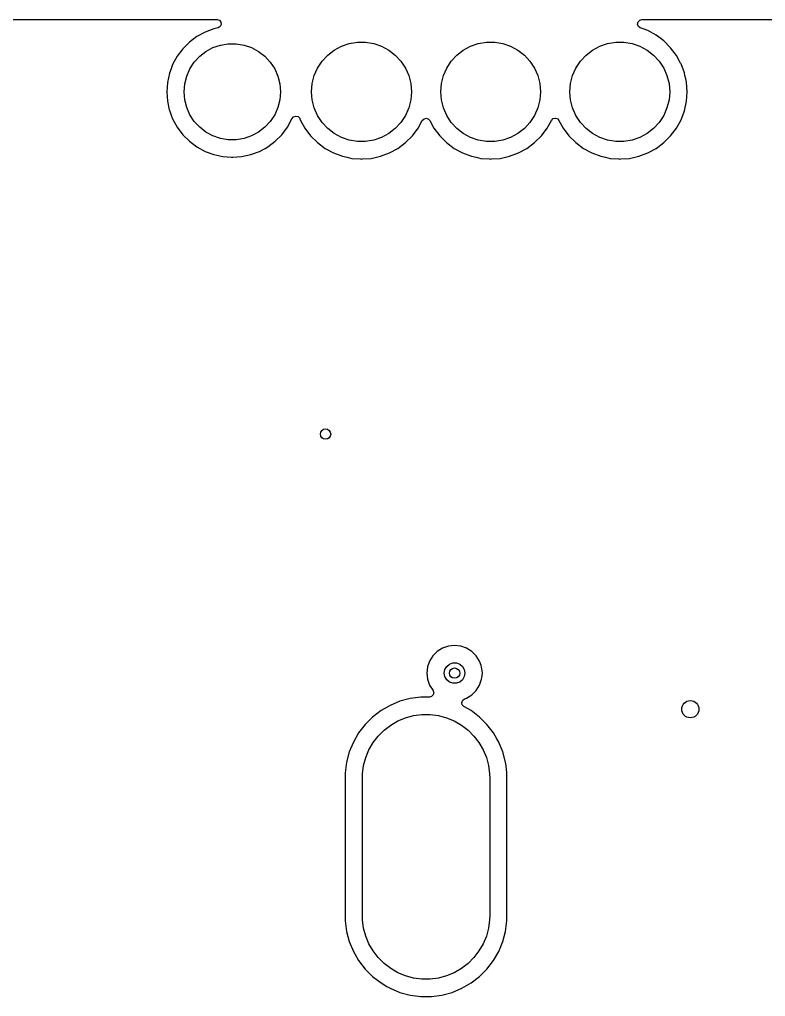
# Model space of a CAD drawing. Extents: x 280 to 530, y -238 to -79.
# Drawn here: x 328.87 to 350.54, y -135.06 to -106.66 of the extents above; entities that cross this region are included whole.
import ezdxf

# ---------------------------------------------------------------- set-up
doc = ezdxf.new("R2010")
doc.units = 0
doc.layers.add('BLACK', color=7, linetype='CONTINUOUS')

msp = doc.modelspace()

# ---------------------------------------------------------------- linework, layer by layer
at = {"layer": 'BLACK', "linetype": 'CONTINUOUS'}
for p, q in [((321.942062, -106.6605), (334.607092, -106.6605)), ((334.607092, -106.6605), (334.674131, -106.680185)), ((334.674131, -106.680185), (334.719886, -106.732989)), ((334.719886, -106.732989), (334.72983, -106.802147)), ((346.826024, -106.793346), (346.840876, -106.725073)), ((346.840876, -106.725073), (346.890281, -106.675668)), ((346.890281, -106.675668), (346.949708, -106.6605)), ((346.949708, -106.6605), (359.407266, -106.6605)), ((334.25848, -107.02683), (334.019892, -107.157109)), ((334.385843, -106.979326), (334.25848, -107.02683)), ((334.513199, -106.931825), (334.385843, -106.979326)), ((334.513202, -106.931824), (334.513199, -106.931825)), ((334.513206, -106.931823), (334.513202, -106.931824)), ((334.63345, -106.905666), (334.513206, -106.931823)), ((334.642027, -106.903477), (334.63345, -106.905666)), ((334.700805, -106.865703), (334.642027, -106.903477)), ((334.72983, -106.802147), (334.700805, -106.865703)), ((346.850441, -106.858811), (346.826024, -106.793346)), ((346.906374, -106.900681), (346.850441, -106.858811)), ((346.989874, -106.931825), (346.906374, -106.900681)), ((347.122338, -106.981231), (346.989874, -106.931825)), ((347.122342, -106.981233), (347.122338, -106.981231)), ((347.367207, -107.11494), (347.122342, -106.981233)), ((333.802247, -107.320038), (333.610038, -107.512247)), ((333.802259, -107.320028), (333.802247, -107.320038)), ((334.019891, -107.15711), (333.802259, -107.320028)), ((334.019892, -107.157109), (334.019891, -107.15711)), ((338.449046, -107.35437), (338.68526, -107.314952)), ((338.68526, -107.314952), (338.92474, -107.314952)), ((338.92474, -107.314952), (339.160954, -107.35437)), ((342.199046, -107.35437), (342.43526, -107.314952)), ((342.43526, -107.314952), (342.67474, -107.314952)), ((342.67474, -107.314952), (342.910954, -107.35437)), ((345.954046, -107.35437), (346.19026, -107.314952)), ((346.19026, -107.314952), (346.42974, -107.314952)), ((346.42974, -107.314952), (346.665954, -107.35437)), ((347.367215, -107.114945), (347.367207, -107.11494)), ((347.59056, -107.282138), (347.367215, -107.114945)), ((347.590578, -107.282154), (347.59056, -107.282138)), ((347.787845, -107.479421), (347.590578, -107.282154)), ((333.610028, -107.512259), (333.44711, -107.729891)), ((333.610038, -107.512247), (333.610028, -107.512259)), ((334.101806, -107.729987), (334.284273, -107.587967)), ((334.284273, -107.587967), (334.487626, -107.477917)), ((334.487626, -107.477917), (334.70632, -107.40284)), ((334.70632, -107.40284), (334.934389, -107.364782)), ((334.934389, -107.364782), (335.165611, -107.364782)), ((335.165611, -107.364782), (335.39368, -107.40284)), ((335.39368, -107.40284), (335.612374, -107.477917)), ((335.612374, -107.477917), (335.815727, -107.587967)), ((335.815727, -107.587967), (335.998194, -107.729987)), ((337.822942, -107.6932), (338.011925, -107.546109)), ((338.011925, -107.546109), (338.222542, -107.432129)), ((338.222542, -107.432129), (338.449046, -107.35437)), ((339.160954, -107.35437), (339.387458, -107.432129)), ((339.387458, -107.432129), (339.598075, -107.546109)), ((339.598075, -107.546109), (339.787058, -107.6932)), ((341.572942, -107.6932), (341.761925, -107.546109)), ((341.761925, -107.546109), (341.972542, -107.432129)), ((341.972542, -107.432129), (342.199046, -107.35437)), ((342.910954, -107.35437), (343.137458, -107.432129)), ((343.137458, -107.432129), (343.348075, -107.546109)), ((343.348075, -107.546109), (343.537058, -107.6932)), ((345.327942, -107.6932), (345.516925, -107.546109)), ((345.516925, -107.546109), (345.727542, -107.432129)), ((345.727542, -107.432129), (345.954046, -107.35437)), ((346.665954, -107.35437), (346.892458, -107.432129)), ((346.892458, -107.432129), (347.103075, -107.546109)), ((347.103075, -107.546109), (347.292058, -107.6932)), ((347.787861, -107.479439), (347.787845, -107.479421)), ((347.955054, -107.702784), (347.787861, -107.479439)), ((333.447109, -107.729892), (333.31683, -107.96848)), ((333.44711, -107.729891), (333.447109, -107.729892)), ((333.818737, -108.093674), (333.945203, -107.900102)), ((333.945203, -107.900102), (334.101806, -107.729987)), ((335.998194, -107.729987), (336.154797, -107.900102)), ((336.154797, -107.900102), (336.281263, -108.093674)), ((337.529763, -108.069876), (337.660746, -107.869392)), ((337.660746, -107.869392), (337.822942, -107.6932)), ((339.787058, -107.6932), (339.949254, -107.869392)), ((339.949254, -107.869392), (340.080237, -108.069876)), ((341.279763, -108.069876), (341.410746, -107.869392)), ((341.410746, -107.869392), (341.572942, -107.6932)), ((343.537058, -107.6932), (343.699254, -107.869392)), ((343.699254, -107.869392), (343.830237, -108.069876)), ((345.034763, -108.069876), (345.165746, -107.869392)), ((345.165746, -107.869392), (345.327942, -107.6932)), ((347.292058, -107.6932), (347.454254, -107.869392)), ((347.454254, -107.869392), (347.585237, -108.069876)), ((347.955059, -107.702792), (347.955054, -107.702784)), ((348.077602, -107.927213), (347.955059, -107.702792)), ((333.269326, -108.095843), (333.221825, -108.223199)), ((333.31683, -107.96848), (333.269326, -108.095843)), ((333.725856, -108.305421), (333.818737, -108.093674)), ((336.281263, -108.093674), (336.374144, -108.305421)), ((337.433565, -108.289186), (337.529763, -108.069876)), ((340.080237, -108.069876), (340.176435, -108.289186)), ((341.183565, -108.289186), (341.279763, -108.069876)), ((343.830237, -108.069876), (343.926435, -108.289186)), ((344.938565, -108.289186), (345.034763, -108.069876)), ((347.585237, -108.069876), (347.681435, -108.289186)), ((348.088769, -107.947663), (348.077602, -107.927213)), ((348.186271, -108.209077), (348.088769, -107.947663)), ((333.221823, -108.223206), (333.16404, -108.488832)), ((333.221824, -108.223202), (333.221823, -108.223206)), ((333.221825, -108.223199), (333.221824, -108.223202)), ((333.669094, -108.529568), (333.725856, -108.305421)), ((336.374144, -108.305421), (336.430906, -108.529568)), ((337.374776, -108.521338), (337.433565, -108.289186)), ((340.176435, -108.289186), (340.235224, -108.521338)), ((341.124776, -108.521338), (341.183565, -108.289186)), ((343.926435, -108.289186), (343.985224, -108.521338)), ((344.879776, -108.521338), (344.938565, -108.289186)), ((347.681435, -108.289186), (347.740224, -108.521338)), ((348.203621, -108.288832), (348.186271, -108.209077)), ((348.225374, -108.388832), (348.203621, -108.288832)), ((348.245578, -108.481706), (348.225374, -108.388832)), ((348.265482, -108.76), (348.245578, -108.481706)), ((333.164039, -108.488839), (333.144645, -108.759998)), ((333.144645, -108.759998), (333.144645, -108.760001)), ((333.144645, -108.760001), (333.164039, -109.03116)), ((333.16404, -108.488832), (333.164039, -108.488839)), ((333.65, -108.76), (333.669094, -108.529568)), ((333.669094, -108.990432), (333.65, -108.76)), ((336.430906, -108.529568), (336.45, -108.76)), ((336.45, -108.76), (336.430906, -108.990432)), ((337.355, -108.76), (337.374776, -108.521338)), ((337.374776, -108.998662), (337.355, -108.76)), ((340.235224, -108.521338), (340.255, -108.76)), ((340.255, -108.76), (340.235224, -108.998662)), ((341.105, -108.76), (341.124776, -108.521338)), ((341.124776, -108.998662), (341.105, -108.76)), ((343.985224, -108.521338), (344.005, -108.76)), ((344.005, -108.76), (343.985224, -108.998662)), ((344.86, -108.76), (344.879776, -108.521338)), ((344.879776, -108.998662), (344.86, -108.76)), ((347.740224, -108.521338), (347.76, -108.76)), ((347.76, -108.76), (347.740224, -108.998662)), ((348.245578, -109.038294), (348.265482, -108.76)), ((333.164039, -109.03116), (333.16404, -109.031167)), ((333.16404, -109.031167), (333.218624, -109.282087)), ((333.725856, -109.214579), (333.669094, -108.990432)), ((336.430906, -108.990432), (336.374144, -109.214579)), ((337.433565, -109.230814), (337.374776, -108.998662)), ((340.235224, -108.998662), (340.176435, -109.230814)), ((341.183565, -109.230814), (341.124776, -108.998662)), ((343.985224, -108.998662), (343.926435, -109.230814)), ((344.938565, -109.230814), (344.879776, -108.998662)), ((347.740224, -108.998662), (347.681435, -109.230814)), ((348.186271, -109.310923), (348.245578, -109.038294)), ((333.218624, -109.282087), (333.221825, -109.296801)), ((333.221825, -109.296801), (333.285394, -109.467236)), ((333.818737, -109.426326), (333.725856, -109.214579)), ((336.374144, -109.214579), (336.281263, -109.426326)), ((337.529763, -109.450124), (337.433565, -109.230814)), ((340.176435, -109.230814), (340.080237, -109.450124)), ((341.279763, -109.450124), (341.183565, -109.230814)), ((343.926435, -109.230814), (343.830237, -109.450124)), ((345.034763, -109.450124), (344.938565, -109.230814)), ((347.681435, -109.230814), (347.585237, -109.450124)), ((348.088769, -109.572337), (348.186271, -109.310923)), ((333.285394, -109.467236), (333.31683, -109.551519)), ((333.31683, -109.551519), (333.447109, -109.790107)), ((333.945203, -109.619898), (333.818737, -109.426326)), ((334.101806, -109.790013), (333.945203, -109.619898)), ((336.154797, -109.619898), (335.998194, -109.790013)), ((336.281263, -109.426326), (336.154797, -109.619898)), ((336.652887, -109.790113), (336.783172, -109.551513)), ((336.783172, -109.551513), (336.784636, -109.547587)), ((336.784636, -109.547587), (336.826505, -109.491654)), ((336.826505, -109.491654), (336.891969, -109.467236)), ((336.891969, -109.467236), (336.960243, -109.482087)), ((336.960243, -109.482087), (337.009649, -109.531491)), ((337.009649, -109.531491), (337.017, -109.547587)), ((337.017, -109.547587), (337.026231, -109.572338)), ((337.026231, -109.572338), (337.026233, -109.572342)), ((337.026233, -109.572342), (337.15994, -109.817207)), ((337.660746, -109.650608), (337.529763, -109.450124)), ((340.080237, -109.450124), (339.949254, -109.650608)), ((340.450056, -109.817213), (340.571168, -109.595414)), ((340.571168, -109.595414), (340.620573, -109.546009)), ((340.620573, -109.546009), (340.688846, -109.531157)), ((340.688846, -109.531157), (340.75431, -109.555574)), ((340.75431, -109.555574), (340.788832, -109.595414)), ((340.788832, -109.595414), (340.90994, -109.817207)), ((341.410746, -109.650608), (341.279763, -109.450124)), ((343.830237, -109.450124), (343.699254, -109.650608)), ((344.200056, -109.817213), (344.323668, -109.590836)), ((344.323668, -109.590836), (344.373073, -109.541431)), ((344.373073, -109.541431), (344.441346, -109.526579)), ((344.441346, -109.526579), (344.506811, -109.550996)), ((344.506811, -109.550996), (344.541332, -109.590836)), ((344.541332, -109.590836), (344.66494, -109.817207)), ((345.165746, -109.650608), (345.034763, -109.450124)), ((347.585237, -109.450124), (347.454254, -109.650608)), ((347.955056, -109.817213), (348.088769, -109.572337)), ((333.447109, -109.790107), (333.44711, -109.790108)), ((333.44711, -109.790108), (333.447113, -109.790113)), ((333.447113, -109.790113), (333.610029, -110.007742)), ((334.284273, -109.932033), (334.101806, -109.790013)), ((335.998194, -109.790013), (335.815727, -109.932033)), ((336.489971, -110.007742), (336.652887, -109.790113)), ((337.15994, -109.817207), (337.159945, -109.817215)), ((337.159945, -109.817215), (337.327138, -110.04056)), ((337.822942, -109.8268), (337.660746, -109.650608)), ((338.011925, -109.973891), (337.822942, -109.8268)), ((339.787058, -109.8268), (339.598075, -109.973891)), ((339.949254, -109.650608), (339.787058, -109.8268)), ((340.282855, -110.040568), (340.450056, -109.817213)), ((340.90994, -109.817207), (340.909945, -109.817215)), ((340.909945, -109.817215), (341.077138, -110.04056)), ((341.572942, -109.8268), (341.410746, -109.650608)), ((341.761925, -109.973891), (341.572942, -109.8268)), ((343.537058, -109.8268), (343.348075, -109.973891)), ((343.699254, -109.650608), (343.537058, -109.8268)), ((344.032855, -110.040568), (344.200056, -109.817213)), ((344.66494, -109.817207), (344.664945, -109.817215)), ((344.664945, -109.817215), (344.832138, -110.04056)), ((345.327942, -109.8268), (345.165746, -109.650608)), ((345.516925, -109.973891), (345.327942, -109.8268)), ((347.292058, -109.8268), (347.103075, -109.973891)), ((347.454254, -109.650608), (347.292058, -109.8268)), ((347.787855, -110.040568), (347.955056, -109.817213)), ((333.610029, -110.007742), (333.610033, -110.007746)), ((333.610033, -110.007746), (333.610038, -110.007752)), ((333.610038, -110.007752), (333.802247, -110.199961)), ((334.487626, -110.042083), (334.284273, -109.932033)), ((334.70632, -110.11716), (334.487626, -110.042083)), ((334.934389, -110.155218), (334.70632, -110.11716)), ((335.165611, -110.155218), (334.934389, -110.155218)), ((335.39368, -110.11716), (335.165611, -110.155218)), ((335.612374, -110.042083), (335.39368, -110.11716)), ((335.815727, -109.932033), (335.612374, -110.042083)), ((336.297742, -110.199971), (336.489971, -110.007742)), ((337.327138, -110.04056), (337.327154, -110.040578)), ((337.327154, -110.040578), (337.524421, -110.237845)), ((338.222542, -110.087871), (338.011925, -109.973891)), ((338.449046, -110.16563), (338.222542, -110.087871)), ((338.68526, -110.205048), (338.449046, -110.16563)), ((339.160954, -110.16563), (338.92474, -110.205048)), ((339.387458, -110.087871), (339.160954, -110.16563)), ((339.598075, -109.973891), (339.387458, -110.087871)), ((340.085568, -110.237855), (340.282855, -110.040568)), ((341.077138, -110.04056), (341.077154, -110.040578)), ((341.077154, -110.040578), (341.274421, -110.237845)), ((341.972542, -110.087871), (341.761925, -109.973891)), ((342.199046, -110.16563), (341.972542, -110.087871)), ((342.43526, -110.205048), (342.199046, -110.16563)), ((342.910954, -110.16563), (342.67474, -110.205048)), ((343.137458, -110.087871), (342.910954, -110.16563)), ((343.348075, -109.973891), (343.137458, -110.087871)), ((343.835568, -110.237855), (344.032855, -110.040568)), ((344.832138, -110.04056), (344.832154, -110.040578)), ((344.832154, -110.040578), (345.029421, -110.237845)), ((345.727542, -110.087871), (345.516925, -109.973891)), ((345.954046, -110.16563), (345.727542, -110.087871)), ((346.19026, -110.205048), (345.954046, -110.16563)), ((346.665954, -110.16563), (346.42974, -110.205048)), ((346.892458, -110.087871), (346.665954, -110.16563)), ((347.103075, -109.973891), (346.892458, -110.087871)), ((347.590568, -110.237855), (347.787855, -110.040568)), ((333.802247, -110.199961), (333.802253, -110.199966)), ((333.802253, -110.199966), (333.802258, -110.199971)), ((333.802258, -110.199971), (334.019887, -110.362887)), ((334.019887, -110.362887), (334.019891, -110.362889)), ((334.019891, -110.362889), (334.019892, -110.36289)), ((334.019892, -110.36289), (334.258481, -110.493169)), ((335.841519, -110.493169), (336.002886, -110.405056)), ((336.002886, -110.405056), (336.080113, -110.362887)), ((336.080113, -110.362887), (336.297742, -110.199971)), ((337.524421, -110.237845), (337.524439, -110.237861)), ((337.524439, -110.237861), (337.747784, -110.405054)), ((337.747784, -110.405054), (337.747792, -110.405059)), ((337.747792, -110.405059), (337.992657, -110.538766)), ((338.92474, -110.205048), (338.68526, -110.205048)), ((339.617337, -110.538769), (339.862213, -110.405056)), ((339.862213, -110.405056), (340.085568, -110.237855)), ((341.274421, -110.237845), (341.274439, -110.237861)), ((341.274439, -110.237861), (341.497784, -110.405054)), ((341.497784, -110.405054), (341.497792, -110.405059)), ((341.497792, -110.405059), (341.742657, -110.538766)), ((342.67474, -110.205048), (342.43526, -110.205048)), ((343.367337, -110.538769), (343.612213, -110.405056)), ((343.612213, -110.405056), (343.835568, -110.237855)), ((345.029421, -110.237845), (345.029439, -110.237861)), ((345.029439, -110.237861), (345.252784, -110.405054)), ((345.252784, -110.405054), (345.252792, -110.405059)), ((345.252792, -110.405059), (345.497657, -110.538766)), ((346.42974, -110.205048), (346.19026, -110.205048)), ((347.122337, -110.538769), (347.367213, -110.405056)), ((347.367213, -110.405056), (347.590568, -110.237855)), ((334.258481, -110.493169), (334.25848, -110.493169)), ((334.25848, -110.493169), (334.258484, -110.49317)), ((334.258484, -110.49317), (334.258487, -110.493172)), ((334.258487, -110.493172), (334.513199, -110.588175)), ((334.513199, -110.588175), (334.77884, -110.645961)), ((334.77884, -110.645961), (335.030605, -110.663967)), ((335.030605, -110.663967), (335.049999, -110.665355)), ((335.049999, -110.665355), (335.05, -110.665355)), ((335.05, -110.665355), (335.050001, -110.665355)), ((335.050001, -110.665355), (335.0681, -110.66406)), ((335.0681, -110.66406), (335.32116, -110.645961)), ((335.32116, -110.645961), (335.586801, -110.588175)), ((335.586801, -110.588175), (335.841513, -110.493172)), ((335.841513, -110.493172), (335.841517, -110.493169)), ((335.841517, -110.493169), (335.841519, -110.493169)), ((337.992657, -110.538766), (337.992661, -110.538768)), ((337.992661, -110.538768), (337.992663, -110.538769)), ((337.992663, -110.538769), (338.254077, -110.636271)), ((338.254077, -110.636271), (338.387774, -110.665355)), ((338.387774, -110.665355), (338.5267, -110.695577)), ((338.5267, -110.695577), (338.526702, -110.695577)), ((338.526702, -110.695577), (338.526706, -110.695578)), ((338.526706, -110.695578), (338.774014, -110.713265)), ((338.774014, -110.713265), (338.804999, -110.715482)), ((338.804999, -110.715482), (338.805, -110.715482)), ((338.805, -110.715482), (338.805001, -110.715482)), ((338.805001, -110.715482), (338.832881, -110.713487)), ((338.832881, -110.713487), (339.083294, -110.695578)), ((339.083294, -110.695578), (339.355923, -110.636271)), ((339.355923, -110.636271), (339.617337, -110.538769)), ((341.742657, -110.538766), (341.742661, -110.538768)), ((341.742661, -110.538768), (341.742663, -110.538769)), ((341.742663, -110.538769), (342.004077, -110.636271)), ((342.004077, -110.636271), (342.137774, -110.665355)), ((342.137774, -110.665355), (342.2767, -110.695577)), ((342.2767, -110.695577), (342.276702, -110.695577)), ((342.276702, -110.695577), (342.276706, -110.695578)), ((342.276706, -110.695578), (342.524014, -110.713265)), ((342.524014, -110.713265), (342.554999, -110.715482)), ((342.554999, -110.715482), (342.555, -110.715482)), ((342.555, -110.715482), (342.555001, -110.715482)), ((342.555001, -110.715482), (342.582881, -110.713487)), ((342.582881, -110.713487), (342.833294, -110.695578)), ((342.833294, -110.695578), (343.105923, -110.636271)), ((343.105923, -110.636271), (343.367337, -110.538769)), ((345.497657, -110.538766), (345.497661, -110.538768)), ((345.497661, -110.538768), (345.497663, -110.538769)), ((345.497663, -110.538769), (345.759077, -110.636271)), ((345.759077, -110.636271), (345.892774, -110.665355)), ((345.892774, -110.665355), (346.0317, -110.695577)), ((346.0317, -110.695577), (346.031702, -110.695577)), ((346.031702, -110.695577), (346.031706, -110.695578)), ((346.031706, -110.695578), (346.279014, -110.713265)), ((346.279014, -110.713265), (346.309999, -110.715482)), ((346.309999, -110.715482), (346.31, -110.715482)), ((346.31, -110.715482), (346.310001, -110.715482)), ((346.310001, -110.715482), (346.337881, -110.713487)), ((346.337881, -110.713487), (346.588294, -110.695578)), ((346.588294, -110.695578), (346.860923, -110.636271)), ((346.860923, -110.636271), (347.122337, -110.538769)), ((341.160476, -124.934211), (341.007737, -125.030184)), ((341.330745, -124.874631), (341.160476, -124.934211)), ((341.33075, -124.87463), (341.330745, -124.874631)), ((341.509996, -124.854435), (341.33075, -124.87463)), ((341.510004, -124.854435), (341.509996, -124.854435)), ((341.689249, -124.87463), (341.510004, -124.854435)), ((341.689254, -124.874631), (341.689249, -124.87463)), ((341.859523, -124.934211), (341.689254, -124.874631)), ((342.012262, -125.030184), (341.859523, -124.934211)), ((340.880184, -125.157737), (340.784211, -125.310476)), ((341.007737, -125.030184), (340.880184, -125.157737)), ((342.139816, -125.157738), (342.012262, -125.030184)), ((342.235789, -125.310478), (342.139816, -125.157738)), ((340.72463, -125.48075), (340.704435, -125.659996)), ((340.724631, -125.480745), (340.72463, -125.48075)), ((340.784211, -125.310476), (340.724631, -125.480745)), ((341.228092, -125.557394), (341.280187, -125.467164)), ((341.280187, -125.467164), (341.36, -125.400192)), ((341.36, -125.400192), (341.457906, -125.364558)), ((341.457906, -125.364558), (341.562094, -125.364558)), ((341.562094, -125.364558), (341.66, -125.400192)), ((341.66, -125.400192), (341.739813, -125.467164)), ((341.739813, -125.467164), (341.791908, -125.557394)), ((342.281371, -125.440745), (342.235789, -125.310478)), ((342.295368, -125.480745), (342.281371, -125.440745)), ((342.295369, -125.48075), (342.295368, -125.480745)), ((342.315565, -125.659996), (342.295369, -125.48075)), ((340.704435, -125.659996), (340.704435, -125.660003)), ((340.704435, -125.660003), (340.72463, -125.839249)), ((341.21, -125.66), (341.228092, -125.557394)), ((341.228092, -125.762606), (341.21, -125.66)), ((341.280187, -125.852836), (341.228092, -125.762606)), ((341.791908, -125.762606), (341.739813, -125.852836)), ((341.791908, -125.557394), (341.81, -125.66)), ((341.81, -125.66), (341.791908, -125.762606)), ((342.295368, -125.839255), (342.299876, -125.799249)), ((342.299876, -125.799249), (342.315565, -125.660003)), ((342.315565, -125.660003), (342.315565, -125.659996)), ((340.72463, -125.839249), (340.724631, -125.839254)), ((340.724631, -125.839254), (340.784211, -126.009523)), ((340.784211, -126.009523), (340.883889, -126.168158)), ((341.36, -125.919808), (341.280187, -125.852836)), ((341.457906, -125.955442), (341.36, -125.919808)), ((341.562094, -125.955442), (341.457906, -125.955442)), ((341.66, -125.919808), (341.562094, -125.955442)), ((341.739813, -125.852836), (341.66, -125.919808)), ((342.139816, -126.162262), (342.235789, -126.009522)), ((342.235789, -126.009522), (342.295368, -125.839255)), ((340.52593, -126.359501), (340.220457, -126.399717)), ((340.525934, -126.3595), (340.52593, -126.359501)), ((340.52594, -126.3595), (340.525934, -126.3595)), ((340.779988, -126.3595), (340.52594, -126.3595)), ((340.842739, -126.34245), (340.779988, -126.3595)), ((340.890599, -126.291547), (340.842739, -126.34245)), ((340.883889, -126.168158), (340.88159, -126.169602)), ((340.88159, -126.169602), (340.903341, -126.222849)), ((340.903341, -126.222849), (340.890599, -126.291547)), ((341.859522, -126.385789), (342.012262, -126.289816)), ((342.012262, -126.289816), (342.139816, -126.162262)), ((339.638162, -126.597381), (339.371325, -126.751441)), ((339.638173, -126.597376), (339.638162, -126.597381)), ((339.922837, -126.479464), (339.638173, -126.597376)), ((340.220457, -126.399717), (339.922837, -126.479464)), ((341.718257, -126.511612), (341.744225, -126.446747)), ((341.731479, -126.580219), (341.718257, -126.511612)), ((341.779695, -126.630786), (341.731479, -126.580219)), ((341.744225, -126.446747), (341.800742, -126.406357)), ((341.800396, -126.642738), (341.779695, -126.630786)), ((341.98867, -126.751438), (341.800396, -126.642738)), ((341.800742, -126.406357), (341.85952, -126.38579)), ((341.85952, -126.38579), (341.859522, -126.385789)), ((339.126877, -126.939013), (338.909013, -127.156877)), ((339.126884, -126.939007), (339.126877, -126.939013)), ((339.371325, -126.751441), (339.126884, -126.939007)), ((340.085337, -126.958179), (340.319083, -126.895547)), ((340.319083, -126.895547), (340.559004, -126.863961)), ((340.559004, -126.863961), (340.800996, -126.863961)), ((340.800996, -126.863961), (341.040917, -126.895547)), ((341.040917, -126.895547), (341.274663, -126.958179)), ((341.988673, -126.75144), (341.98867, -126.751438)), ((341.988674, -126.751441), (341.988673, -126.75144)), ((342.233115, -126.939007), (341.988674, -126.751441)), ((342.233122, -126.939013), (342.233115, -126.939007)), ((342.450986, -127.156877), (342.233122, -126.939013)), ((338.909007, -127.156884), (338.721441, -127.401325)), ((338.909013, -127.156877), (338.909007, -127.156884)), ((339.46021, -127.319096), (339.652195, -127.171781)), ((339.652195, -127.171781), (339.861766, -127.050785)), ((339.861766, -127.050785), (340.085337, -126.958179)), ((341.274663, -126.958179), (341.498234, -127.050785)), ((341.498234, -127.050785), (341.707805, -127.171781)), ((341.707805, -127.171781), (341.89979, -127.319096)), ((342.450992, -127.156884), (342.450986, -127.156877)), ((342.561188, -127.300494), (342.450992, -127.156884)), ((338.721441, -127.401325), (338.567381, -127.668162)), ((339.141781, -127.682195), (339.289096, -127.49021)), ((339.289096, -127.49021), (339.46021, -127.319096)), ((341.89979, -127.319096), (342.070904, -127.49021)), ((342.070904, -127.49021), (342.218219, -127.682195)), ((342.638562, -127.40133), (342.561188, -127.300494)), ((342.734882, -127.568162), (342.638562, -127.40133)), ((338.567376, -127.668173), (338.449464, -127.952837)), ((338.567381, -127.668162), (338.567376, -127.668173)), ((339.020785, -127.891766), (339.141781, -127.682195)), ((342.218219, -127.682195), (342.339215, -127.891766)), ((342.792618, -127.668162), (342.734882, -127.568162)), ((342.79262, -127.668167), (342.792618, -127.668162)), ((342.792622, -127.66817), (342.79262, -127.668167)), ((342.910535, -127.952836), (342.792622, -127.66817)), ((338.449464, -127.952837), (338.369717, -128.250457)), ((338.928179, -128.115337), (339.020785, -127.891766)), ((342.339215, -127.891766), (342.431821, -128.115337)), ((342.990282, -128.250456), (342.910535, -127.952836)), ((338.369717, -128.250457), (338.329501, -128.55593)), ((338.833961, -128.589004), (338.865547, -128.349083)), ((338.865547, -128.349083), (338.928179, -128.115337)), ((342.431821, -128.115337), (342.494453, -128.349083)), ((342.494453, -128.349083), (342.526039, -128.589004)), ((343.00417, -128.355946), (342.990282, -128.250456)), ((343.0305, -128.55594), (343.00417, -128.355946)), ((338.329501, -128.55593), (338.3295, -128.555946)), ((338.3295, -128.555946), (338.3295, -132.864053)), ((338.83, -128.71), (338.833961, -128.589004)), ((342.526039, -128.589004), (342.53, -128.71)), ((343.0305, -132.86406), (343.0305, -128.55594)), ((338.83, -132.71), (338.83, -128.71)), ((342.53, -128.71), (342.53, -132.71)), ((338.3295, -132.864053), (338.329501, -132.864069)), ((338.329501, -132.864069), (338.369717, -133.169542)), ((338.833961, -132.830996), (338.83, -132.71)), ((338.865547, -133.070917), (338.833961, -132.830996)), ((342.526039, -132.830996), (342.494453, -133.070917)), ((342.53, -132.71), (342.526039, -132.830996)), ((342.990282, -133.169544), (343.0305, -132.86406)), ((338.369717, -133.169542), (338.449464, -133.467162)), ((338.928179, -133.304663), (338.865547, -133.070917)), ((342.494453, -133.070917), (342.431821, -133.304663)), ((342.910535, -133.467164), (342.990282, -133.169544)), ((338.449464, -133.467162), (338.567376, -133.751826)), ((339.020785, -133.528234), (338.928179, -133.304663)), ((342.431821, -133.304663), (342.339215, -133.528234)), ((342.792622, -133.75183), (342.910535, -133.467164)), ((338.567376, -133.751826), (338.567381, -133.751837)), ((338.567381, -133.751837), (338.60597, -133.818674)), ((339.141781, -133.737805), (339.020785, -133.528234)), ((339.289096, -133.92979), (339.141781, -133.737805)), ((342.218219, -133.737805), (342.070904, -133.92979)), ((342.339215, -133.528234), (342.218219, -133.737805)), ((342.638562, -134.01867), (342.792622, -133.75183)), ((338.60597, -133.818674), (338.721438, -134.01867)), ((338.721438, -134.01867), (338.72144, -134.018673)), ((338.72144, -134.018673), (338.721441, -134.018674)), ((338.721441, -134.018674), (338.909007, -134.263115)), ((339.46021, -134.100904), (339.289096, -133.92979)), ((342.070904, -133.92979), (341.89979, -134.100904)), ((342.450991, -134.263117), (342.638562, -134.01867)), ((338.909007, -134.263115), (338.909013, -134.263122)), ((338.909013, -134.263122), (339.126877, -134.480986)), ((339.652195, -134.248219), (339.46021, -134.100904)), ((339.861766, -134.369215), (339.652195, -134.248219)), ((341.707805, -134.248219), (341.498234, -134.369215)), ((341.89979, -134.100904), (341.707805, -134.248219)), ((342.233117, -134.480991), (342.450991, -134.263117)), ((339.126877, -134.480986), (339.126883, -134.480991)), ((339.126883, -134.480991), (339.37133, -134.668562)), ((340.085337, -134.461821), (339.861766, -134.369215)), ((340.319083, -134.524453), (340.085337, -134.461821)), ((340.559004, -134.556039), (340.319083, -134.524453)), ((340.800996, -134.556039), (340.559004, -134.556039)), ((341.040917, -134.524453), (340.800996, -134.556039)), ((341.274663, -134.461821), (341.040917, -134.524453)), ((341.498234, -134.369215), (341.274663, -134.461821)), ((341.98867, -134.668562), (342.233117, -134.480991)), ((339.37133, -134.668562), (339.54283, -134.767578)), ((339.54283, -134.767578), (339.638162, -134.822618)), ((339.638162, -134.822618), (339.638167, -134.82262)), ((339.638167, -134.82262), (339.63817, -134.822622)), ((339.63817, -134.822622), (339.922836, -134.940535)), ((341.437164, -134.940535), (341.72183, -134.822622)), ((341.72183, -134.822622), (341.98867, -134.668562)), ((339.922836, -134.940535), (340.220456, -135.020282)), ((340.220456, -135.020282), (340.52594, -135.0605)), ((340.52594, -135.0605), (340.525947, -135.0605)), ((340.525947, -135.0605), (340.834053, -135.0605)), ((340.834053, -135.0605), (340.83406, -135.0605)), ((340.83406, -135.0605), (341.139544, -135.020282)), ((341.139544, -135.020282), (341.437164, -134.940535))]:
    msp.add_line(p, q, dxfattribs=at)
at = {"layer": 'BLACK'}
for centre, radius in [((337.76, -118.71), 0.15), ((341.51, -125.66), 0.15), ((348.36, -126.71), 0.25)]:
    msp.add_circle(centre, radius, dxfattribs=at)

doc.saveas('drawing.dxf')
